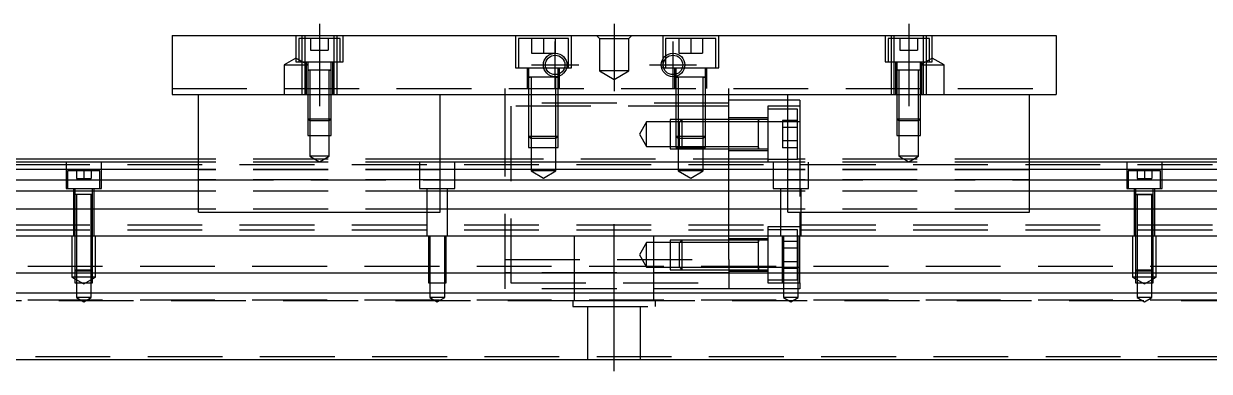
# Model space of a CAD drawing. Extents: x -11 to 789, y -278 to 77.
# Drawn here: x 189.8 to 391, y -223.6 to -164.6 of the extents above; entities that cross this region are included whole.
import ezdxf

# ---------------------------------------------------------------- set-up
doc = ezdxf.new("R2010")
doc.units = 0
doc.linetypes.add('CENTER', pattern=[50.8, 31.75, -6.35, 6.35, -6.35])
doc.linetypes.add('DASHED', pattern=[19.05, 12.7, -6.35])
doc.layers.get('0').update_dxf_attribs({"linetype": 'CONTINUOUS'})
doc.layers.add('CENTER', color=1, linetype='CENTER')

msp = doc.modelspace()

# ---------------------------------------------------------------- linework, layer by layer
at = {"color": 7, "linetype": 'CONTINUOUS'}
for p, q in [((215, -166.61), (215, -176.61)), ((215, -166.61), (365, -166.61)), ((365, -166.61), (365, -176.61)), ((215, -176.61), (365, -176.61)), ((219.5, -196.61), (219.5, -176.61)), ((260.5, -196.61), (260.5, -176.61)), ((271.5, -188.11), (271.5, -176.61)), ((309.5, -188.11), (309.5, -176.61)), ((319.5, -196.61), (319.5, -176.61)), ((360.5, -196.61), (360.5, -176.61)), ((319.5, -177.61), (309.5, -177.61)), ((301.1, -185.46), (309.5, -185.46)), ((219.5, -188.11), (0, -188.11)), ((219.5, -187.61), (60.5, -187.61)), ((271.5, -187.61), (260.5, -187.61)), ((319.5, -188.11), (260.5, -188.11)), ((530.005, -187.61), (360.5, -187.61)), ((580, -188.11), (360.5, -188.11)), ((219.5, -189.362272), (0, -189.362272)), ((0, -191.13668), (219.5, -191.13668)), ((319.5, -189.362272), (260.5, -189.362272)), ((260.5, -191.13668), (319.5, -191.13668)), ((580, -189.362272), (360.5, -189.362272)), ((360.5, -191.13668), (580, -191.13668)), ((219.5, -193.033076), (0, -193.033076)), ((319.5, -193.033076), (260.5, -193.033076)), ((580, -193.033076), (360.5, -193.033076)), ((219.5, -196.087372), (0, -196.087372)), ((219.5, -196.61), (260.5, -196.61)), ((319.5, -196.087372), (260.5, -196.087372)), ((319.5, -196.61), (360.5, -196.61)), ((580, -196.087372), (360.5, -196.087372)), ((0, -200.61), (580, -200.61)), ((0, -206.91), (580, -206.91)), ((0, -210.31), (580, -210.31)), ((0, -221.61), (580, -221.61))]:
    msp.add_line(p, q, dxfattribs=at)
at = {"color": 3, "linetype": 'DASHED'}
for p, q in [((236, -166.61), (236, -171.11)), ((237.000006, -166.61), (237.000006, -167.11)), ((237.5, -166.61), (237.5, -176.61)), ((242.5, -176.61), (242.5, -166.61)), ((242.999994, -167.11), (242.999994, -166.61)), ((244, -171.11), (244, -166.61)), ((273.25, -166.61), (273.25, -172.11)), ((282.75, -172.11), (282.75, -166.61)), ((287.5, -167.11), (287, -166.61)), ((292.5, -167.11), (293, -166.61)), ((298.25, -166.61), (298.25, -172.11)), ((307.75, -172.11), (307.75, -166.61)), ((336, -166.61), (336, -171.11)), ((337.000006, -166.61), (337.000006, -167.11)), ((337.5, -166.61), (337.5, -176.61)), ((342.5, -176.61), (342.5, -166.61)), ((342.999994, -167.11), (342.999994, -166.61)), ((344, -171.11), (344, -166.61)), ((243.5, -167.11), (236.5, -167.11)), ((236.5, -167.11), (236.5, -171.11)), ((237.000006, -167.11), (237.000006, -171.11)), ((238.5, -167.11), (238.5, -169.11)), ((240, -167.11), (240, -169.11)), ((241.5, -167.11), (241.5, -169.11)), ((242.999994, -171.11), (242.999994, -167.11)), ((243.5, -171.11), (243.5, -167.11)), ((282.25, -167.11), (273.75, -167.11)), ((273.75, -167.11), (273.75, -172.11)), ((276, -167.11), (276, -169.61)), ((278, -167.11), (278, -169.61)), ((280, -167.11), (280, -169.61)), ((282.25, -172.11), (282.25, -167.11)), ((287.5, -167.11), (287.5, -172.61)), ((287.5, -167.11), (292.5, -167.11)), ((292.5, -172.61), (292.5, -167.11)), ((307.25, -167.11), (298.75, -167.11)), ((298.75, -167.11), (298.75, -170.04875)), ((301, -167.11), (301, -169.61)), ((303, -167.11), (303, -169.61)), ((305, -167.11), (305, -169.61)), ((307.25, -172.11), (307.25, -167.11)), ((343.5, -167.11), (336.5, -167.11)), ((336.5, -167.11), (336.5, -171.11)), ((337.000006, -167.11), (337.000006, -171.11)), ((338.5, -167.11), (338.5, -169.11)), ((340, -167.11), (340, -169.11)), ((341.5, -167.11), (341.5, -169.11)), ((342.999994, -171.11), (342.999994, -167.11)), ((343.5, -171.11), (343.5, -167.11)), ((236, -170.4553), (234, -171.61)), ((238, -171.61), (236, -170.4553)), ((238.5, -169.11), (240, -169.11)), ((240, -169.11), (241.5, -169.11)), ((276, -169.61), (278, -169.61)), ((278, -169.61), (280, -169.61)), ((298.75, -170.04875), (298.75, -170.532968)), ((298.75, -170.532968), (298.75, -172.11)), ((301, -169.61), (303, -169.61)), ((303, -169.61), (305, -169.61)), ((338.5, -169.11), (340, -169.11)), ((340, -169.11), (341.5, -169.11)), ((344, -170.4553), (342, -171.61)), ((346, -171.61), (344, -170.4553)), ((234, -171.61), (238, -171.61)), ((234, -171.61), (234, -176.61)), ((236, -171.11), (244, -171.11)), ((237.000006, -171.11), (237.000006, -176.61)), ((237.75, -171.11), (237.75, -176.61)), ((242.000006, -172.51), (237.999994, -172.51)), ((242.000006, -172.51), (237.999994, -172.51)), ((242.000006, -172.51), (237.999994, -172.51)), ((238, -171.11), (238, -172.51)), ((238, -172.505), (238, -172.51)), ((238, -172.51), (238.216462, -172.51)), ((238.216708, -172.51), (238, -172.51)), ((238, -172.51), (238, -176.61)), ((238, -172.51), (238, -172.515)), ((241.783332, -172.51), (238.216708, -172.51)), ((238.35, -172.51), (238.35, -176.61)), ((241.65, -176.61), (241.65, -172.51)), ((242, -172.51), (241.783332, -172.51)), ((241.783538, -172.51), (242, -172.51)), ((242, -172.51), (242, -171.11)), ((242, -172.51), (242, -172.505)), ((242, -176.61), (242, -172.51)), ((242, -172.515), (242, -172.51)), ((242.25, -176.61), (242.25, -171.11)), ((242.999994, -176.61), (242.999994, -171.11)), ((273.25, -172.11), (282.75, -172.11)), ((275.25, -172.11), (275.25, -175.61)), ((275.5, -172.11), (275.5, -173.71)), ((280.5, -173.182418), (280.5, -172.11)), ((280.75, -175.61), (280.75, -172.11)), ((287.5, -172.61), (290, -174.053376)), ((292.5, -172.61), (287.5, -172.61)), ((290, -174.053376), (292.5, -172.61)), ((298.25, -172.11), (307.75, -172.11)), ((300.25, -172.11), (300.25, -175.61)), ((300.5, -172.11), (300.5, -173.182418)), ((305.5, -173.71), (305.5, -172.11)), ((305.75, -175.61), (305.75, -172.11)), ((336, -171.11), (344, -171.11)), ((337.000006, -171.11), (337.000006, -176.61)), ((337.75, -171.11), (337.75, -176.61)), ((342.000006, -172.51), (337.999994, -172.51)), ((342.000006, -172.51), (337.999994, -172.51)), ((338, -171.11), (338, -172.51)), ((338, -172.505), (338, -172.51)), ((338.216708, -172.51), (338, -172.51)), ((338, -172.51), (338, -176.61)), ((338, -172.51), (338, -172.515)), ((341.783332, -172.51), (338.216708, -172.51)), ((338.35, -172.51), (338.35, -176.61)), ((341.65, -176.61), (341.65, -172.51)), ((342, -172.51), (341.783332, -172.51)), ((342, -172.51), (342, -171.11)), ((342, -171.61), (346, -171.61)), ((342, -172.51), (342, -172.505)), ((342, -176.61), (342, -172.51)), ((342, -172.515), (342, -172.51)), ((342.25, -176.61), (342.25, -171.11)), ((342.999994, -176.61), (342.999994, -171.11)), ((346, -176.61), (346, -171.61)), ((280.500006, -173.71), (275.499994, -173.71)), ((280.500006, -173.71), (275.499994, -173.71)), ((275.5, -173.705), (275.5, -173.71)), ((275.5, -173.71), (275.757448, -173.71)), ((275.757468, -173.71), (275.5, -173.71)), ((275.5, -173.71), (275.5, -173.715)), ((275.5, -173.71), (275.5, -175.61)), ((280.013852, -173.71), (275.757468, -173.71)), ((275.9, -173.71), (275.9, -175.61)), ((280.242552, -173.71), (280.013852, -173.71)), ((280.1, -175.61), (280.1, -173.71)), ((280.5, -173.71), (280.242552, -173.71)), ((280.242602, -173.71), (280.5, -173.71)), ((280.5, -173.546492), (280.5, -173.182418)), ((280.5, -173.71), (280.5, -173.546492)), ((280.5, -173.71), (280.5, -173.705)), ((280.5, -173.715), (280.5, -173.71)), ((280.5, -175.61), (280.5, -173.71)), ((305.500006, -173.71), (300.499994, -173.71)), ((305.500006, -173.71), (300.499994, -173.71)), ((305.500006, -173.71), (300.499994, -173.71)), ((300.5, -173.182418), (300.5, -173.546492)), ((300.5, -173.546492), (300.5, -173.71)), ((300.5, -173.705), (300.5, -173.71)), ((300.5, -173.71), (300.757448, -173.71)), ((300.757468, -173.71), (300.5, -173.71)), ((300.5, -173.71), (300.5, -173.715)), ((300.5, -173.71), (300.5, -175.61)), ((305.242552, -173.71), (300.757468, -173.71)), ((300.9, -173.71), (300.9, -175.61)), ((305.1, -175.61), (305.1, -173.71)), ((305.5, -173.71), (305.242552, -173.71)), ((305.242602, -173.71), (305.5, -173.71)), ((305.5, -173.71), (305.5, -173.705)), ((305.5, -173.715), (305.5, -173.71)), ((305.5, -175.61), (305.5, -173.71)), ((215, -175.61), (365, -175.61)), ((238, -176.61), (238, -180.76)), ((238.000006, -176.61), (238.000002, -180.76)), ((238.35, -176.61), (238.35, -181.11)), ((241.65, -181.11), (241.65, -176.61)), ((241.999998, -180.76), (241.999994, -176.61)), ((242, -180.76), (242, -176.61)), ((271.5, -176.61), (271.5, -175.61)), ((275.5, -175.61), (275.5, -183.71)), ((275.500006, -175.61), (275.500006, -183.71)), ((275.9, -175.61), (275.9, -184.11)), ((280.1, -184.11), (280.1, -175.61)), ((280.499994, -183.71), (280.499994, -175.61)), ((280.5, -183.71), (280.5, -175.61)), ((300.5, -175.61), (300.5, -183.71)), ((300.500006, -175.61), (300.500006, -183.71)), ((300.9, -175.61), (300.9, -184.11)), ((305.1, -176.61), (305.1, -175.61)), ((305.1, -184.11), (305.1, -176.61)), ((305.499994, -176.61), (305.499994, -175.61)), ((305.499994, -183.710006), (305.499994, -176.61)), ((305.5, -176.61), (305.5, -175.61)), ((305.5, -183.71), (305.5, -176.61)), ((309.5, -176.61), (309.5, -175.61)), ((338, -176.61), (338, -180.76)), ((338.000006, -176.61), (338.000002, -180.76)), ((338.35, -176.61), (338.35, -181.11)), ((341.65, -181.11), (341.65, -176.61)), ((341.999998, -180.76), (341.999994, -176.61)), ((342, -180.76), (342, -176.61)), ((309.5, -178.11), (271.5, -178.11)), ((272.5, -178.61), (272.5, -206.91)), ((305.1, -178.61), (272.5, -178.61)), ((305.5, -178.61), (305.1, -178.61)), ((309.5, -178.61), (305.5, -178.61)), ((316.1, -178.61), (316.1, -188.11)), ((321.5, -178.61), (316.1, -178.61)), ((321.5, -177.61), (319.5, -177.61)), ((321.5, -177.61), (321.5, -181.240684)), ((238, -180.76), (242, -180.76)), ((238, -180.76), (238.35, -181.11)), ((238.000002, -180.76), (238.000006, -183.61)), ((241.65, -181.11), (242, -180.76)), ((241.999994, -183.61), (241.999998, -180.76)), ((301.5, -180.860002), (299.5, -180.860006)), ((299.5, -180.860006), (299.5, -185.859994)), ((301.5, -180.86), (301.1, -181.26)), ((301.5, -180.86), (301.5, -185.86)), ((305.1, -180.86), (301.5, -180.86)), ((305.1, -180.860006), (301.5, -180.860002)), ((305.5, -180.86), (305.1, -180.86)), ((305.5, -180.860006), (305.1, -180.860006)), ((309.5, -180.86), (305.5, -180.86)), ((309.5, -180.860006), (305.5, -180.860006)), ((316.1, -180.61), (309.5, -180.61)), ((313.000006, -180.86), (309.5, -180.86)), ((313.1, -180.86), (313.000006, -180.86)), ((313.35, -180.86), (313.1, -180.86)), ((314.505, -180.86), (313.35, -180.86)), ((316.1, -180.86), (314.495, -180.86)), ((314.5, -183.36), (314.5, -180.859994)), ((314.5, -185.860006), (314.5, -180.859994)), ((314.5, -181.11), (314.5, -180.859994)), ((314.5, -180.86), (314.5, -181.117448)), ((314.5, -181.10953), (314.5, -180.86)), ((314.5, -181.10953), (314.5, -180.86)), ((316.65, -179.11), (316.1, -179.11)), ((317, -179.11), (316.65, -179.11)), ((321.1, -179.11), (317, -179.11)), ((318.6, -181.050598), (318.6, -182.2053)), ((321.1, -181.050598), (318.6, -181.050598)), ((321.1, -187.61), (321.1, -179.11)), ((338, -180.76), (342, -180.76)), ((338, -180.76), (338.35, -181.11)), ((338.000002, -180.76), (338.000006, -183.61)), ((341.65, -181.11), (342, -180.76)), ((341.999994, -183.61), (341.999998, -180.76)), ((241.65, -181.11), (238.35, -181.11)), ((238.35, -181.11), (238.35, -183.61)), ((241.65, -183.61), (241.65, -181.11)), ((295.5, -181.26), (294.287564, -183.36)), ((295.5, -185.46), (295.5, -181.26)), ((299.5, -181.26), (295.5, -181.26)), ((301.1, -181.26), (299.5, -181.26)), ((301.1, -185.46), (301.1, -181.26)), ((305.1, -181.26), (301.1, -181.26)), ((305.5, -181.26), (305.1, -181.26)), ((309.5, -181.26), (305.5, -181.26)), ((313.000006, -181.240684), (309.5, -181.240684)), ((313.000006, -181.26), (309.5, -181.26)), ((316.999994, -181.240684), (313.000006, -181.240684)), ((314.5, -181.26), (313.000006, -181.26)), ((314.5, -183.159974), (314.5, -181.10953)), ((314.5, -181.26), (314.5, -181.11)), ((314.5, -183.61), (314.5, -181.26)), ((321.5, -181.240684), (316.999994, -181.240684)), ((321.1, -182.2053), (318.6, -182.2053)), ((318.6, -182.2053), (318.6, -184.5147)), ((321.5, -181.240684), (321.5, -196.61)), ((341.65, -181.11), (338.35, -181.11)), ((338.35, -181.11), (338.35, -183.61)), ((341.65, -183.61), (341.65, -181.11)), ((238.000006, -183.61), (241.999994, -183.61)), ((238.35, -183.61), (238.35, -187.11)), ((241.65, -187.11), (241.65, -183.61)), ((275.5, -183.71), (280.5, -183.71)), ((275.5, -183.71), (275.9, -184.11)), ((275.500006, -183.71), (275.500006, -185.61)), ((280.1, -184.11), (275.9, -184.11)), ((275.9, -184.11), (275.9, -185.61)), ((280.1, -184.11), (280.5, -183.71)), ((280.1, -185.61), (280.1, -184.11)), ((280.499994, -185.61), (280.499994, -183.71)), ((294.287564, -183.36), (295.5, -185.46)), ((300.5, -183.71), (305.5, -183.71)), ((300.5, -183.71), (300.9, -184.11)), ((300.500006, -183.71), (300.500006, -185.61)), ((305.1, -184.11), (300.9, -184.11)), ((300.9, -184.11), (300.9, -185.61)), ((305.1, -184.11), (305.5, -183.71)), ((305.1, -185.61), (305.1, -184.11)), ((305.499994, -185.61), (305.499994, -183.710006)), ((314.5, -183.56002), (314.5, -183.159974)), ((314.5, -185.602552), (314.5, -183.56002)), ((314.5, -185.46), (314.5, -183.61)), ((318.6, -184.5147), (318.6, -185.669402)), ((321.1, -184.5147), (318.6, -184.5147)), ((338.000006, -183.61), (341.999994, -183.61)), ((338.35, -183.61), (338.35, -187.11)), ((341.65, -187.11), (341.65, -183.61)), ((241.65, -187.11), (238.35, -187.11)), ((238.35, -187.11), (240, -188.062628)), ((240, -188.062628), (241.65, -187.11)), ((275.500006, -185.61), (280.499994, -185.61)), ((275.9, -185.61), (275.9, -189.61)), ((280.1, -189.61), (280.1, -185.61)), ((295.5, -185.46), (299.5, -185.46)), ((299.5, -185.46), (301.1, -185.46)), ((299.5, -185.859994), (301.5, -185.859994)), ((300.500006, -185.61), (305.499994, -185.61)), ((300.9, -185.61), (300.9, -189.61)), ((301.1, -185.46), (301.5, -185.86)), ((301.1, -185.46), (309.5, -185.46)), ((301.5, -185.859994), (309.5, -185.859994)), ((301.5, -185.86), (309.5, -185.86)), ((305.1, -189.61), (305.1, -185.61)), ((309.5, -185.46), (314.5, -185.46)), ((309.5, -185.86), (314.505, -185.86)), ((309.5, -186.11), (316.1, -186.11)), ((314.495, -185.86), (316.1, -185.86)), ((314.5, -185.860006), (314.5, -185.46)), ((314.5, -185.86), (314.5, -185.602552)), ((314.5, -185.602602), (314.5, -185.86)), ((321.1, -185.669402), (318.6, -185.669402)), ((341.65, -187.11), (338.35, -187.11)), ((338.35, -187.11), (340, -188.062628)), ((340, -188.062628), (341.65, -187.11)), ((55, -188.485), (530, -188.485)), ((197, -188.11), (197, -192.61)), ((203, -192.61), (203, -188.11)), ((260.5, -187.61), (219.5, -187.61)), ((260.5, -188.11), (219.5, -188.11)), ((257, -188.11), (257, -192.61)), ((263, -192.61), (263, -188.11)), ((316.1, -187.61), (271.5, -187.61)), ((271.5, -209.61), (271.5, -188.11)), ((309.5, -200.61), (309.5, -188.11)), ((316.1, -187.61), (321.1, -187.61)), ((317, -188.11), (317, -192.61)), ((360.5, -188.11), (319.5, -188.11)), ((321.5, -187.61), (321.1, -187.61)), ((360.5, -187.61), (321.5, -187.61)), ((323, -192.61), (323, -188.11)), ((377, -188.11), (377, -192.61)), ((383, -192.61), (383, -188.11)), ((202.75, -189.61), (197.25, -189.61)), ((197.25, -189.61), (197.25, -192.61)), ((198.75, -189.61), (198.75, -190.91)), ((198.75, -190.91), (200, -190.91)), ((200, -189.61), (200, -190.91)), ((200, -190.91), (201.25, -190.91)), ((201.25, -189.61), (201.25, -190.91)), ((202.75, -192.61), (202.75, -189.61)), ((260.5, -189.362272), (219.5, -189.362272)), ((260.5, -189.407056), (219.5, -189.407056)), ((260.5, -191.11), (219.5, -191.11)), ((219.5, -191.13668), (260.5, -191.13668)), ((280.1, -189.61), (275.9, -189.61)), ((275.9, -189.61), (278, -190.822436)), ((278, -190.822436), (280.1, -189.61)), ((305.1, -189.61), (300.9, -189.61)), ((300.9, -189.61), (303, -190.822436)), ((303, -190.822436), (305.1, -189.61)), ((360.5, -189.362272), (319.5, -189.362272)), ((360.5, -189.407056), (319.5, -189.407056)), ((360.5, -191.11), (319.5, -191.11)), ((319.5, -191.13668), (360.5, -191.13668)), ((382.75, -189.61), (377.25, -189.61)), ((377.25, -189.61), (377.25, -192.61)), ((378.75, -189.61), (378.75, -190.91)), ((378.75, -190.91), (380, -190.91)), ((380, -189.61), (380, -190.91)), ((380, -190.91), (381.25, -190.91)), ((381.25, -189.61), (381.25, -190.91)), ((382.75, -192.61), (382.75, -189.61)), ((197, -192.61), (203, -192.61)), ((198.25, -192.61), (198.25, -200.61)), ((198.5, -192.61), (198.5, -193.61)), ((201.5, -193.61), (201.5, -192.61)), ((201.75, -200.61), (201.75, -192.61)), ((260.5, -193.033076), (219.5, -193.033076)), ((257, -192.61), (263, -192.61)), ((258.25, -192.61), (258.25, -200.61)), ((261.75, -200.61), (261.75, -192.61)), ((317, -192.61), (323, -192.61)), ((318.25, -192.61), (318.25, -200.61)), ((360.5, -193.033076), (319.5, -193.033076)), ((321.75, -200.61), (321.75, -192.61)), ((377, -192.61), (383, -192.61)), ((378.25, -192.61), (378.25, -200.61)), ((378.5, -192.61), (378.5, -193.61)), ((381.5, -193.61), (381.5, -192.61)), ((381.75, -200.61), (381.75, -192.61)), ((199.998804, -193.61), (198.499994, -193.61)), ((198.5, -193.605), (198.5, -193.61)), ((198.624678, -193.61), (198.5, -193.61)), ((198.5, -193.61), (198.5, -193.615)), ((198.5, -193.61), (198.5, -200.61)), ((199.998804, -193.61), (198.624678, -193.61)), ((198.75, -193.61), (198.75, -200.61)), ((201.500006, -193.61), (199.998804, -193.61)), ((201.37533, -193.61), (199.998804, -193.61)), ((201.25, -200.61), (201.25, -193.61)), ((201.5, -193.61), (201.37533, -193.61)), ((201.5, -193.61), (201.5, -193.605)), ((201.5, -193.615), (201.5, -193.61)), ((201.5, -200.61), (201.5, -193.61)), ((381.500006, -193.61), (378.499994, -193.61)), ((379.998804, -193.61), (378.499994, -193.61)), ((378.5, -193.605), (378.5, -193.61)), ((378.5, -193.61), (378.62467, -193.61)), ((378.624678, -193.61), (378.5, -193.61)), ((378.5, -193.61), (378.5, -193.615)), ((378.5, -193.61), (378.5, -200.61)), ((378.62467, -193.61), (381.375392, -193.61)), ((379.998804, -193.61), (378.624678, -193.61)), ((378.75, -193.61), (378.75, -200.61)), ((381.500006, -193.61), (379.998804, -193.61)), ((381.37533, -193.61), (379.998804, -193.61)), ((381.25, -200.61), (381.25, -193.61)), ((381.5, -193.61), (381.37533, -193.61)), ((381.375392, -193.61), (381.5, -193.61)), ((381.5, -193.61), (381.5, -193.605)), ((381.5, -193.615), (381.5, -193.61)), ((381.5, -200.61), (381.5, -193.61)), ((260.5, -196.087372), (219.5, -196.087372)), ((260.5, -196.11), (219.5, -196.11)), ((360.5, -196.087372), (319.5, -196.087372)), ((360.5, -196.11), (319.5, -196.11)), ((321.5, -196.61), (321.5, -200.61)), ((55, -198.735), (530, -198.735)), ((316.1, -199.11), (316.1, -208.61)), ((321.5, -199.11), (316.1, -199.11)), ((55, -199.61), (530, -199.61)), ((198, -200.61), (198, -207.61)), ((198.5, -200.61), (198.5, -206.36)), ((198.500006, -200.61), (198.500002, -206.36)), ((198.75, -200.61), (198.75, -206.61)), ((201.25, -206.61), (201.25, -200.61)), ((201.499998, -206.36), (201.499994, -200.61)), ((201.5, -206.36), (201.5, -200.61)), ((202, -207.61), (202, -200.61)), ((258.500006, -200.61), (258.500006, -206.91)), ((258.75, -200.61), (258.75, -208.61)), ((261.25, -208.61), (261.25, -200.61)), ((261.499994, -206.91), (261.499994, -200.61)), ((283.291796, -211.61), (283.291796, -200.61)), ((296.708204, -200.61), (296.708204, -211.61)), ((309.5, -204.61), (309.5, -200.61)), ((316.1, -201.11), (309.5, -201.11)), ((321.1, -199.61), (316.1, -199.61)), ((318.500006, -200.61), (318.500006, -206.91)), ((318.75, -200.61), (318.75, -208.61)), ((321.1, -200.61), (321.1, -199.61)), ((321.1, -206.91), (321.1, -200.61)), ((321.25, -208.61), (321.25, -200.61)), ((321.499994, -206.91), (321.499994, -200.61)), ((378, -200.61), (378, -207.61)), ((378.5, -200.61), (378.5, -206.36)), ((378.500006, -200.61), (378.500002, -206.36)), ((378.75, -200.61), (378.75, -206.61)), ((381.25, -206.61), (381.25, -200.61)), ((381.499998, -206.36), (381.499994, -200.61)), ((381.5, -206.36), (381.5, -200.61)), ((382, -207.61), (382, -200.61)), ((295.5, -201.76), (294.287564, -203.86)), ((295.5, -205.96), (295.5, -201.76)), ((299.5, -201.76), (295.5, -201.76)), ((301.5, -201.360002), (299.5, -201.360006)), ((299.5, -201.360006), (299.5, -206.359994)), ((301.1, -201.76), (299.5, -201.76)), ((301.5, -201.36), (301.1, -201.76)), ((301.1, -205.96), (301.1, -201.76)), ((309.5, -201.76), (301.1, -201.76)), ((301.5, -201.36), (301.5, -206.36)), ((309.5, -201.36), (301.5, -201.36)), ((309.5, -201.360006), (301.5, -201.360002)), ((314.505, -201.36), (309.5, -201.36)), ((314.5, -201.76), (309.5, -201.76)), ((316.1, -201.36), (314.495, -201.36)), ((314.5, -203.86), (314.5, -201.359994)), ((314.5, -206.360006), (314.5, -201.359994)), ((314.5, -201.76), (314.5, -201.359994)), ((314.5, -201.36), (314.5, -201.617448)), ((314.5, -201.617468), (314.5, -201.36)), ((314.5, -201.617468), (314.5, -201.36)), ((314.5, -203.659974), (314.5, -201.617468)), ((314.5, -205.96), (314.5, -201.76)), ((318.6, -201.550598), (318.6, -202.7053)), ((321.1, -201.550598), (318.6, -201.550598)), ((321.1, -202.7053), (318.6, -202.7053)), ((318.6, -202.7053), (318.6, -205.0147)), ((271.5, -204.61), (309.5, -204.61)), ((294.287564, -203.86), (295.5, -205.96)), ((309.5, -204.61), (309.5, -206.91)), ((314.5, -206.102552), (314.5, -203.659974)), ((321.1, -205.0147), (318.6, -205.0147)), ((318.6, -205.0147), (318.6, -206.169402)), ((0, -205.76), (580, -205.76)), ((198.5, -206.36), (201.5, -206.36)), ((198.5, -206.36), (198.75, -206.61)), ((198.500002, -206.36), (198.500006, -206.91)), ((198.500006, -206.91), (198.500006, -208.61)), ((201.25, -206.61), (198.75, -206.61)), ((198.75, -206.61), (198.75, -208.61)), ((201.25, -206.61), (201.5, -206.36)), ((201.25, -208.61), (201.25, -206.61)), ((201.499994, -206.91), (201.499998, -206.36)), ((201.499994, -208.61), (201.499994, -206.91)), ((258.500006, -206.91), (258.500006, -208.61)), ((261.499994, -208.61), (261.499994, -206.91)), ((271.5, -206.885918), (309.5, -206.885918)), ((272.5, -206.885918), (271.5, -206.885918)), ((309.5, -206.885918), (272.5, -206.885918)), ((272.5, -206.91), (272.5, -208.61)), ((295.5, -205.96), (299.5, -205.96)), ((299.5, -205.96), (301.1, -205.96)), ((299.5, -206.359994), (301.5, -206.359998)), ((301.1, -205.96), (309.5, -205.96)), ((301.1, -205.96), (301.5, -206.36)), ((301.5, -206.359998), (309.5, -206.359994)), ((301.5, -206.36), (309.5, -206.36)), ((309.5, -205.96), (314.5, -205.96)), ((318.500006, -205.979316), (309.5, -205.979316)), ((309.5, -206.36), (314.5, -206.36)), ((309.5, -206.61), (316.1, -206.61)), ((309.5, -206.91), (309.5, -209.61)), ((314.495, -206.36), (314.5, -206.36)), ((314.5, -206.360006), (314.5, -205.96)), ((314.5, -206.36), (314.5, -206.102552)), ((314.5, -206.102602), (314.5, -206.36)), ((314.5, -206.36), (316.1, -206.36)), ((314.5, -206.36), (314.505, -206.36)), ((321.5, -205.979316), (318.500006, -205.979316)), ((318.500006, -206.91), (318.500006, -208.61)), ((321.1, -206.169402), (318.6, -206.169402)), ((321.1, -208.11), (321.1, -206.91)), ((321.499994, -208.61), (321.499994, -206.91)), ((378.5, -206.36), (381.5, -206.36)), ((378.5, -206.36), (378.75, -206.61)), ((378.500002, -206.36), (378.500006, -206.91)), ((378.500006, -206.91), (378.500006, -208.61)), ((381.25, -206.61), (378.75, -206.61)), ((378.75, -206.61), (378.75, -208.61)), ((381.25, -206.61), (381.5, -206.36)), ((381.25, -208.61), (381.25, -206.61)), ((381.499994, -206.91), (381.499998, -206.36)), ((381.499994, -208.61), (381.499994, -206.91)), ((202, -207.61), (198, -207.61)), ((198, -207.61), (200, -208.7647)), ((198.500006, -208.61), (201.499994, -208.61)), ((198.75, -208.61), (198.75, -211.11)), ((200, -208.7647), (202, -207.61)), ((201.25, -211.11), (201.25, -208.61)), ((258.500006, -208.61), (261.499994, -208.61)), ((258.75, -208.61), (258.75, -211.11)), ((261.25, -211.11), (261.25, -208.61)), ((272.5, -208.61), (309.5, -208.61)), ((316.1, -208.11), (318.500006, -208.11)), ((316.1, -208.61), (318.500006, -208.61)), ((318.500006, -208.11), (321.1, -208.11)), ((318.500006, -208.61), (321.499994, -208.61)), ((318.75, -208.61), (318.75, -211.11)), ((321.25, -211.11), (321.25, -208.61)), ((321.5, -208.61), (321.5, -209.61)), ((382, -207.61), (378, -207.61)), ((378, -207.61), (380, -208.7647)), ((378.500006, -208.61), (381.499994, -208.61)), ((378.75, -208.61), (378.75, -211.11)), ((380, -208.7647), (382, -207.61)), ((381.25, -211.11), (381.25, -208.61)), ((201.25, -211.11), (198.75, -211.11)), ((198.75, -211.11), (200, -211.831688)), ((200, -211.831688), (201.25, -211.11)), ((261.25, -211.11), (258.75, -211.11)), ((258.75, -211.11), (260, -211.831688)), ((260, -211.831688), (261.25, -211.11)), ((309.5, -209.61), (271.5, -209.61)), ((321.5, -209.61), (309.5, -209.61)), ((321.25, -211.11), (318.75, -211.11)), ((318.75, -211.11), (320, -211.831688)), ((320, -211.831688), (321.25, -211.11)), ((381.25, -211.11), (378.75, -211.11)), ((378.75, -211.11), (380, -211.831688)), ((380, -211.831688), (381.25, -211.11)), ((0, -211.46), (580, -211.46)), ((176.708204, -211.61), (403.291796, -211.61)), ((283, -211.61), (283, -212.61)), ((283, -212.61), (297, -212.61)), ((283.291796, -211.61), (296.708204, -211.61)), ((285.5, -212.61), (285.5, -221.61)), ((294.5, -221.61), (294.5, -212.61)), ((297, -212.61), (297, -211.61)), ((77.499994, -221.11), (580, -221.11))]:
    msp.add_line(p, q, dxfattribs=at)
at = {"color": 3, "linetype": 'CONTINUOUS'}
for centre in [(280, -171.61), (300, -171.61)]:
    msp.add_circle(centre, 2, dxfattribs=at)
at = {"color": 7, "linetype": 'CONTINUOUS'}
for centre in [(280, -171.61), (300, -171.61)]:
    msp.add_circle(centre, 1.65, dxfattribs=at)
at = {"layer": 'CENTER', "color": 1, "linetype": 'CENTER'}
for p, q in [((240, -164.61), (240, -178.61)), ((290, -164.61), (290, -176.053376)), ((340, -164.61), (340, -178.61)), ((280, -175.61), (280, -167.61)), ((300, -175.61), (300, -167.61)), ((276, -171.61), (284, -171.61)), ((296, -171.61), (304, -171.61)), ((290, -223.61), (290, -198.61))]:
    msp.add_line(p, q, dxfattribs=at)

doc.saveas('drawing.dxf')
